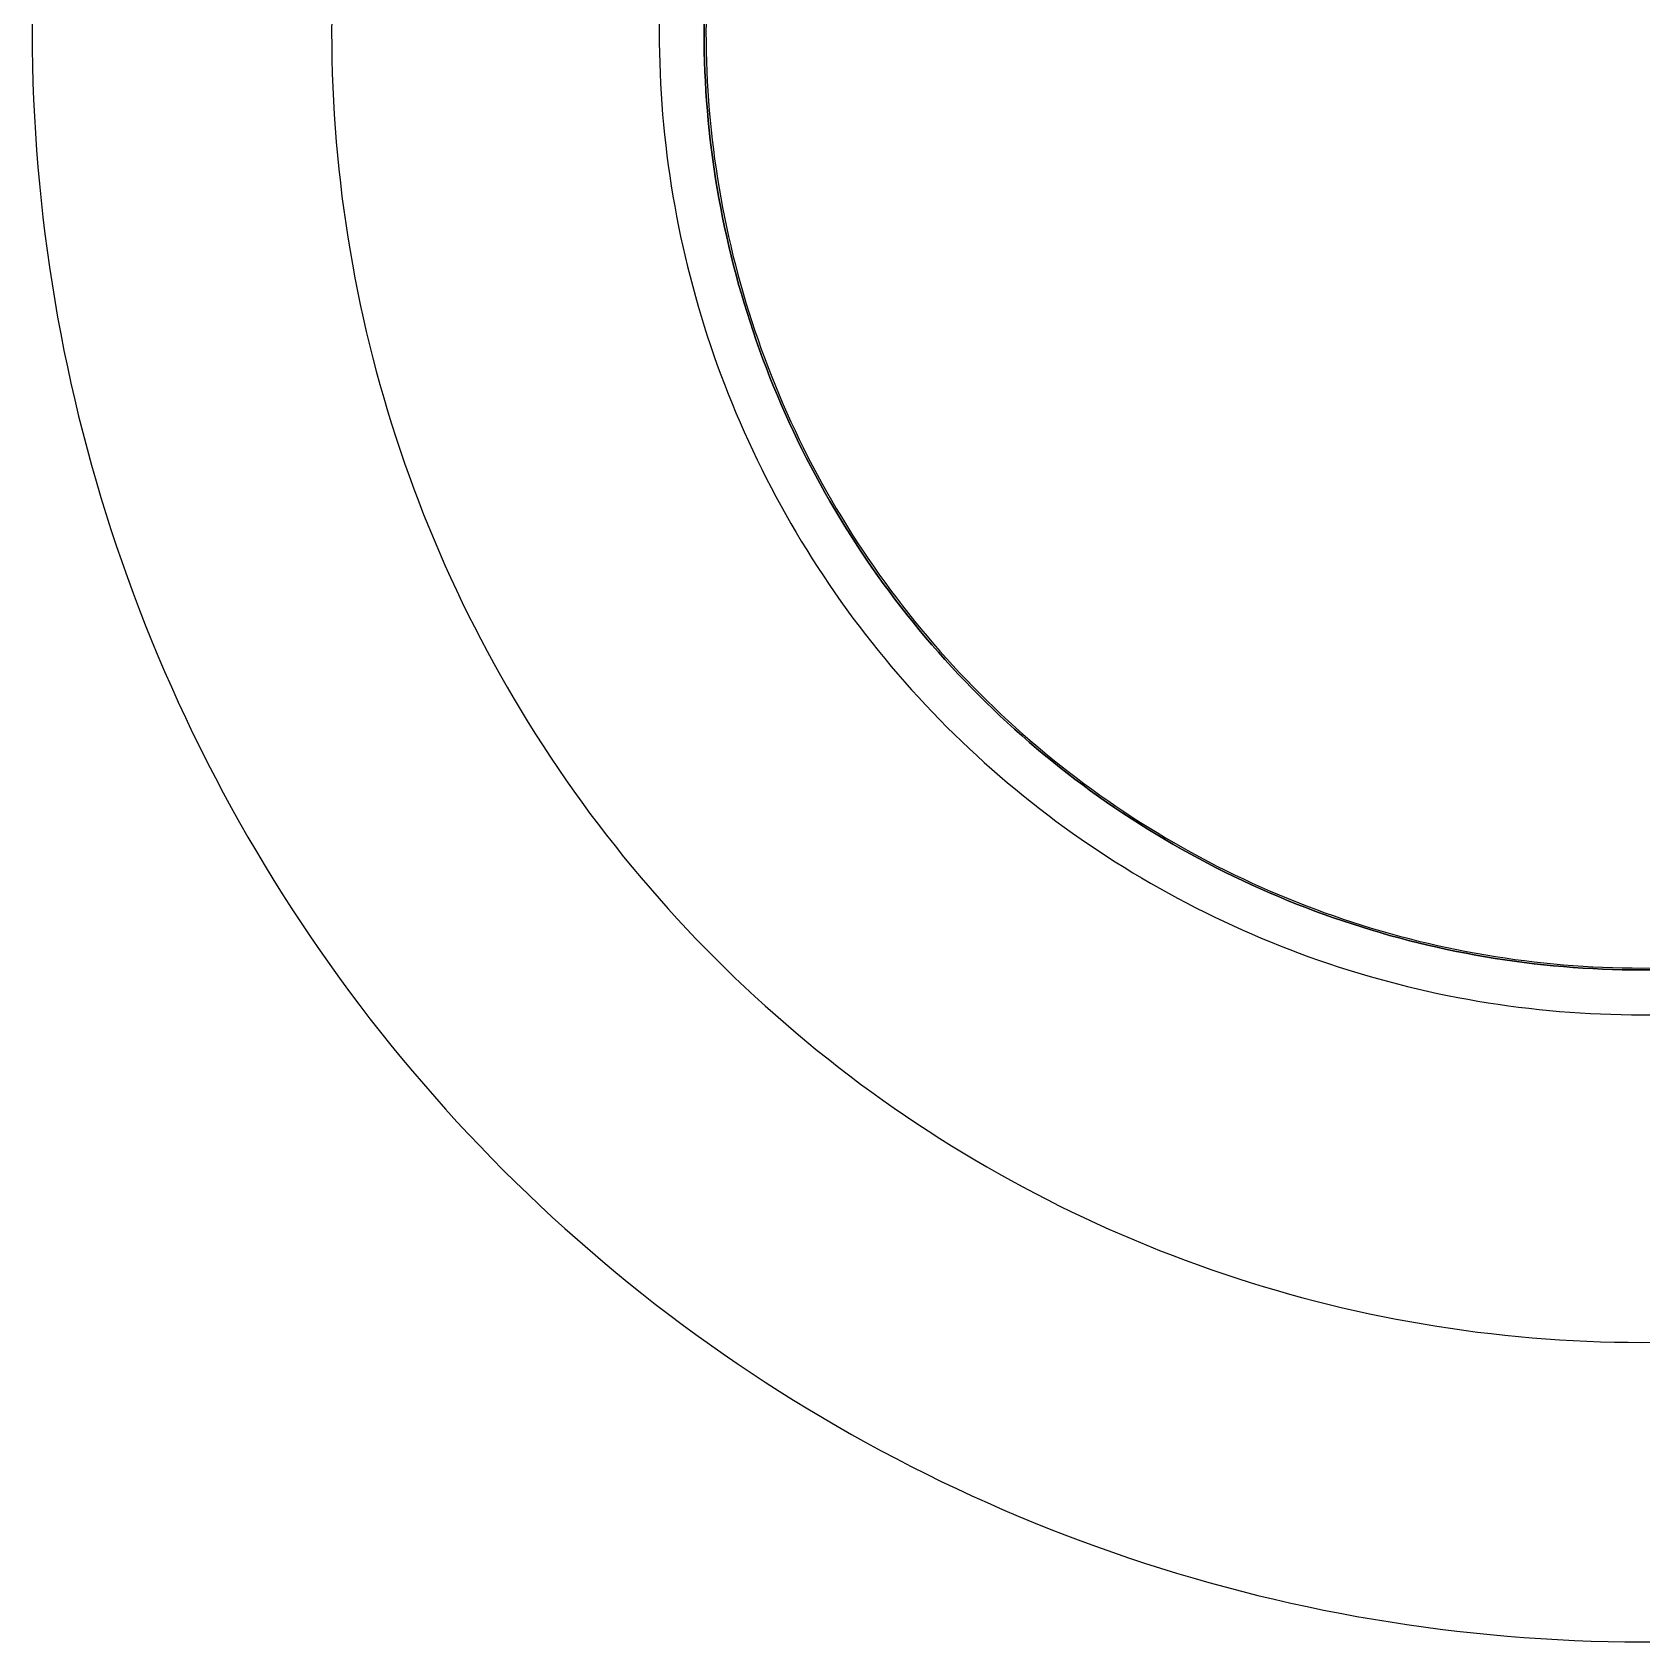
# Model space of a CAD drawing. Header units: millimetres. Extents: x -39 to 393, y -116 to 43.
# Drawn here: x 307 to 350, y -43 to 0 of the extents above; entities that cross this region are included whole.
import ezdxf

# ---------------------------------------------------------------- set-up
doc = ezdxf.new("R2010")
doc.units = ezdxf.units.MM
doc.layers.add('HIDDEN', color=8, linetype='Continuous')
doc.layers.add('VISIBLE', color=7, linetype='Continuous')

msp = doc.modelspace()

# ---------------------------------------------------------------- linework, layer by layer
at = {"layer": 'HIDDEN'}
for points in [[(307.002358, 0.450287), (307, 0), (307.002358, -0.450287), (307.009431, -0.900524), (307.021218, -1.350663), (307.037718, -1.800653), (307.05893, -2.250446), (307.084851, -2.699992), (307.115477, -3.149242), (307.150807, -3.598147), (307.190836, -4.046657), (307.235558, -4.494724), (307.284971, -4.942297), (307.339068, -5.389329), (307.397843, -5.83577), (307.46129, -6.28157), (307.529401, -6.726682), (307.60217, -7.171056), (307.679589, -7.614644), (307.761648, -8.057397), (307.848339, -8.499266), (307.939653, -8.940203), (308.035579, -9.380159), (308.136107, -9.819087), (308.241226, -10.256939), (308.350924, -10.693665), (308.465189, -11.129219), (308.58401, -11.563552), (308.707372, -11.996618), (308.835262, -12.428367), (308.967666, -12.858754), (309.10457, -13.287731), (309.245958, -13.71525), (309.391816, -14.141266), (309.542127, -14.565731), (309.696874, -14.988598), (309.856042, -15.409822), (310.019611, -15.829356), (310.187565, -16.247154), (310.359884, -16.66317), (310.536551, -17.077359), (310.717545, -17.489676), (310.902847, -17.900074), (311.092437, -18.30851), (311.286293, -18.714937), (311.484394, -19.119313), (311.686719, -19.521591), (311.893246, -19.92173), (312.103952, -20.319683), (312.318813, -20.715408), (312.537806, -21.108861), (312.760908, -21.5), (312.988093, -21.888781), (313.219337, -22.275161), (313.454614, -22.659099), (313.693899, -23.040552), (313.937166, -23.419479), (314.184387, -23.795837), (314.435535, -24.169585), (314.690584, -24.540683), (314.949505, -24.90909), (315.212269, -25.274766), (315.478849, -25.63767), (315.749214, -25.997762), (316.023334, -26.355003), (316.301181, -26.709355), (316.582724, -27.060777), (316.867931, -27.409232), (317.156771, -27.754681), (317.449213, -28.097086), (317.745224, -28.43641), (318.044773, -28.772616), (318.347825, -29.105667), (318.654349, -29.435526), (318.96431, -29.762156), (319.277675, -30.085524), (319.594408, -30.405592), (319.914476, -30.722325), (320.237844, -31.03569), (320.564474, -31.345651), (320.894333, -31.652175), (321.227384, -31.955227), (321.56359, -32.254776), (321.902914, -32.550787), (322.245319, -32.843229), (322.590768, -33.132069), (322.939223, -33.417276), (323.290645, -33.698819), (323.644997, -33.976666), (324.002238, -34.250786), (324.36233, -34.521151), (324.725234, -34.787731), (325.09091, -35.050495), (325.459317, -35.309416), (325.830415, -35.564465), (326.204163, -35.815613), (326.580521, -36.062834), (326.959448, -36.306101), (327.340901, -36.545386), (327.724839, -36.780663), (328.111219, -37.011907), (328.5, -37.239092), (328.891139, -37.462194), (329.284592, -37.681187), (329.680317, -37.896048), (330.07827, -38.106754), (330.478409, -38.313281), (330.880687, -38.515606), (331.285063, -38.713707), (331.69149, -38.907563), (332.099926, -39.097153), (332.510324, -39.282455), (332.922641, -39.463449), (333.33683, -39.640116), (333.752846, -39.812435), (334.170644, -39.980389), (334.590178, -40.143958), (335.011402, -40.303126), (335.434269, -40.457873), (335.858734, -40.608184), (336.28475, -40.754042), (336.712269, -40.89543), (337.141246, -41.032334), (337.571633, -41.164738), (338.003382, -41.292628), (338.436448, -41.41599), (338.870781, -41.534811), (339.306335, -41.649076), (339.743061, -41.758774), (340.180913, -41.863893), (340.619841, -41.964421), (341.059797, -42.060347), (341.500734, -42.151661), (341.942603, -42.238352), (342.385356, -42.320411), (342.828944, -42.39783), (343.273318, -42.470599), (343.71843, -42.53871), (344.16423, -42.602157), (344.610671, -42.660932), (345.057703, -42.715029), (345.505276, -42.764442), (345.953343, -42.809164), (346.401853, -42.849193), (346.850758, -42.884523), (347.300008, -42.915149), (347.749554, -42.94107), (348.199347, -42.962282), (348.649337, -42.978782), (349.099476, -42.990569), (349.549713, -42.997642), (350, -43), (350.450287, -42.997642)], [(315.001919, 0.366512), (315, 0), (315.001919, -0.366512), (315.007676, -0.732985), (315.01727, -1.099377), (315.030701, -1.465648), (315.047966, -1.831758), (315.069065, -2.197668), (315.093993, -2.563337), (315.12275, -2.928725), (315.155331, -3.293791), (315.191734, -3.658496), (315.231953, -4.0228), (315.275985, -4.386663), (315.323826, -4.750045), (315.375468, -5.112906), (315.430908, -5.475206), (315.490139, -5.836906), (315.553154, -6.197966), (315.619946, -6.558346), (315.690509, -6.918007), (315.764834, -7.276909), (315.842913, -7.635013), (315.924738, -7.99228), (316.0103, -8.348671), (316.099589, -8.704146), (316.192596, -9.058667), (316.28931, -9.412194), (316.389721, -9.764689), (316.493818, -10.116113), (316.601589, -10.466428), (316.713022, -10.815595), (316.828106, -11.163576), (316.946827, -11.510333), (317.069173, -11.855827), (317.19513, -12.200022), (317.324685, -12.542878), (317.457823, -12.884359), (317.59453, -13.224428), (317.73479, -13.563046), (317.878588, -13.900176), (318.025909, -14.235783), (318.176736, -14.569828), (318.331053, -14.902275), (318.488843, -15.233088), (318.650088, -15.562231), (318.814772, -15.889667), (318.982875, -16.215361), (319.154379, -16.539277), (319.329266, -16.861379), (319.507517, -17.181631), (319.689111, -17.5), (319.874029, -17.81645), (320.062251, -18.130945), (320.253756, -18.443453), (320.448523, -18.753938), (320.64653, -19.062366), (320.847757, -19.368704), (321.05218, -19.672918), (321.259778, -19.974975), (321.470527, -20.274841), (321.684405, -20.572484), (321.901388, -20.867871), (322.121453, -21.160969), (322.344575, -21.451747), (322.570729, -21.740172), (322.799891, -22.026214), (323.032037, -22.30984), (323.267139, -22.591019), (323.505173, -22.869721), (323.746113, -23.145915), (323.989931, -23.419571), (324.236602, -23.690659), (324.486098, -23.959149), (324.738392, -24.225011), (324.993456, -24.488217), (325.251263, -24.748737), (325.511783, -25.006544), (325.774989, -25.261608), (326.040851, -25.513902), (326.309341, -25.763398), (326.580429, -26.010069), (326.854085, -26.253887), (327.130279, -26.494827), (327.408981, -26.732861), (327.69016, -26.967963), (327.973786, -27.200109), (328.259828, -27.429271), (328.548253, -27.655425), (328.839031, -27.878547), (329.132129, -28.098612), (329.427516, -28.315595), (329.725159, -28.529473), (330.025025, -28.740222), (330.327082, -28.94782), (330.631296, -29.152243), (330.937634, -29.35347), (331.246062, -29.551477), (331.556547, -29.746244), (331.869055, -29.937749), (332.18355, -30.125971), (332.5, -30.310889), (332.818369, -30.492483), (333.138621, -30.670734), (333.460723, -30.845621), (333.784639, -31.017125), (334.110333, -31.185228), (334.437769, -31.349912), (334.766912, -31.511157), (335.097725, -31.668947), (335.430172, -31.823264), (335.764217, -31.974091), (336.099824, -32.121412), (336.436954, -32.26521), (336.775572, -32.40547), (337.115641, -32.542177), (337.457122, -32.675315), (337.799978, -32.80487), (338.144173, -32.930827), (338.489667, -33.053173), (338.836424, -33.171894), (339.184405, -33.286978), (339.533572, -33.398411), (339.883887, -33.506182), (340.235311, -33.610279), (340.587806, -33.71069), (340.941333, -33.807404), (341.295854, -33.900411), (341.651329, -33.9897), (342.00772, -34.075262), (342.364987, -34.157087), (342.723091, -34.235166), (343.081993, -34.309491), (343.441654, -34.380054), (343.802034, -34.446846), (344.163094, -34.509861), (344.524794, -34.569092), (344.887094, -34.624532), (345.249955, -34.676174), (345.613337, -34.724015), (345.9772, -34.768047), (346.341504, -34.808266), (346.706209, -34.844669), (347.071275, -34.87725), (347.436663, -34.906007), (347.802332, -34.930935), (348.168242, -34.952034), (348.534352, -34.969299), (348.900623, -34.98273), (349.267015, -34.992324), (349.633488, -34.998081), (350, -35), (350.366512, -34.998081)], [(315.001919, 0.366512), (315, 0), (315.001919, -0.366512), (315.007676, -0.732985), (315.01727, -1.099377), (315.030701, -1.465648), (315.047966, -1.831758), (315.069065, -2.197668), (315.093993, -2.563337), (315.12275, -2.928725), (315.155331, -3.293791), (315.191734, -3.658496), (315.231953, -4.0228), (315.275985, -4.386663), (315.323826, -4.750045), (315.375468, -5.112906), (315.430908, -5.475206), (315.490139, -5.836906), (315.553154, -6.197966), (315.619946, -6.558346), (315.690509, -6.918007), (315.764834, -7.276909), (315.842913, -7.635013), (315.924738, -7.99228), (316.0103, -8.348671), (316.099589, -8.704146), (316.192596, -9.058667), (316.28931, -9.412194), (316.389721, -9.764689), (316.493818, -10.116113), (316.601589, -10.466428), (316.713022, -10.815595), (316.828106, -11.163576), (316.946827, -11.510333), (317.069173, -11.855827), (317.19513, -12.200022), (317.324685, -12.542878), (317.457823, -12.884359), (317.59453, -13.224428), (317.73479, -13.563046), (317.878588, -13.900176), (318.025909, -14.235783), (318.176736, -14.569828), (318.331053, -14.902275), (318.488843, -15.233088), (318.650088, -15.562231), (318.814772, -15.889667), (318.982875, -16.215361), (319.154379, -16.539277), (319.329266, -16.861379), (319.507517, -17.181631), (319.689111, -17.5), (319.874029, -17.81645), (320.062251, -18.130945), (320.253756, -18.443453), (320.448523, -18.753938), (320.64653, -19.062366), (320.847757, -19.368704), (321.05218, -19.672918), (321.259778, -19.974975), (321.470527, -20.274841), (321.684405, -20.572484), (321.901388, -20.867871), (322.121453, -21.160969), (322.344575, -21.451747), (322.570729, -21.740172), (322.799891, -22.026214), (323.032037, -22.30984), (323.267139, -22.591019), (323.505173, -22.869721), (323.746113, -23.145915), (323.989931, -23.419571), (324.236602, -23.690659), (324.486098, -23.959149), (324.738392, -24.225011), (324.993456, -24.488217), (325.251263, -24.748737), (325.511783, -25.006544), (325.774989, -25.261608), (326.040851, -25.513902), (326.309341, -25.763398), (326.580429, -26.010069), (326.854085, -26.253887), (327.130279, -26.494827), (327.408981, -26.732861), (327.69016, -26.967963), (327.973786, -27.200109), (328.259828, -27.429271), (328.548253, -27.655425), (328.839031, -27.878547), (329.132129, -28.098612), (329.427516, -28.315595), (329.725159, -28.529473), (330.025025, -28.740222), (330.327082, -28.94782), (330.631296, -29.152243), (330.937634, -29.35347), (331.246062, -29.551477), (331.556547, -29.746244), (331.869055, -29.937749), (332.18355, -30.125971), (332.5, -30.310889), (332.818369, -30.492483), (333.138621, -30.670734), (333.460723, -30.845621), (333.784639, -31.017125), (334.110333, -31.185228), (334.437769, -31.349912), (334.766912, -31.511157), (335.097725, -31.668947), (335.430172, -31.823264), (335.764217, -31.974091), (336.099824, -32.121412), (336.436954, -32.26521), (336.775572, -32.40547), (337.115641, -32.542177), (337.457122, -32.675315), (337.799978, -32.80487), (338.144173, -32.930827), (338.489667, -33.053173), (338.836424, -33.171894), (339.184405, -33.286978), (339.533572, -33.398411), (339.883887, -33.506182), (340.235311, -33.610279), (340.587806, -33.71069), (340.941333, -33.807404), (341.295854, -33.900411), (341.651329, -33.9897), (342.00772, -34.075262), (342.364987, -34.157087), (342.723091, -34.235166), (343.081993, -34.309491), (343.441654, -34.380054), (343.802034, -34.446846), (344.163094, -34.509861), (344.524794, -34.569092), (344.887094, -34.624532), (345.249955, -34.676174), (345.613337, -34.724015), (345.9772, -34.768047), (346.341504, -34.808266), (346.706209, -34.844669), (347.071275, -34.87725), (347.436663, -34.906007), (347.802332, -34.930935), (348.168242, -34.952034), (348.534352, -34.969299), (348.900623, -34.98273), (349.267015, -34.992324), (349.633488, -34.998081), (350, -35), (350.366512, -34.998081)], [(315.001919, 0.366512), (315, 0), (315.001919, -0.366512), (315.007676, -0.732985), (315.01727, -1.099377), (315.030701, -1.465648), (315.047966, -1.831758), (315.069065, -2.197668), (315.093993, -2.563337), (315.12275, -2.928725), (315.155331, -3.293791), (315.191734, -3.658496), (315.231953, -4.0228), (315.275985, -4.386663), (315.323826, -4.750045), (315.375468, -5.112906), (315.430908, -5.475206), (315.490139, -5.836906), (315.553154, -6.197966), (315.619946, -6.558346), (315.690509, -6.918007), (315.764834, -7.276909), (315.842913, -7.635013), (315.924738, -7.99228), (316.0103, -8.348671), (316.099589, -8.704146), (316.192596, -9.058667), (316.28931, -9.412194), (316.389721, -9.764689), (316.493818, -10.116113), (316.601589, -10.466428), (316.713022, -10.815595), (316.828106, -11.163576), (316.946827, -11.510333), (317.069173, -11.855827), (317.19513, -12.200022), (317.324685, -12.542878), (317.457823, -12.884359), (317.59453, -13.224428), (317.73479, -13.563046), (317.878588, -13.900176), (318.025909, -14.235783), (318.176736, -14.569828), (318.331053, -14.902275), (318.488843, -15.233088), (318.650088, -15.562231), (318.814772, -15.889667), (318.982875, -16.215361), (319.154379, -16.539277), (319.329266, -16.861379), (319.507517, -17.181631), (319.689111, -17.5), (319.874029, -17.81645), (320.062251, -18.130945), (320.253756, -18.443453), (320.448523, -18.753938), (320.64653, -19.062366), (320.847757, -19.368704), (321.05218, -19.672918), (321.259778, -19.974975), (321.470527, -20.274841), (321.684405, -20.572484), (321.901388, -20.867871), (322.121453, -21.160969), (322.344575, -21.451747), (322.570729, -21.740172), (322.799891, -22.026214), (323.032037, -22.30984), (323.267139, -22.591019), (323.505173, -22.869721), (323.746113, -23.145915), (323.989931, -23.419571), (324.236602, -23.690659), (324.486098, -23.959149), (324.738392, -24.225011), (324.993456, -24.488217), (325.251263, -24.748737), (325.511783, -25.006544), (325.774989, -25.261608), (326.040851, -25.513902), (326.309341, -25.763398), (326.580429, -26.010069), (326.854085, -26.253887), (327.130279, -26.494827), (327.408981, -26.732861), (327.69016, -26.967963), (327.973786, -27.200109), (328.259828, -27.429271), (328.548253, -27.655425), (328.839031, -27.878547), (329.132129, -28.098612), (329.427516, -28.315595), (329.725159, -28.529473), (330.025025, -28.740222), (330.327082, -28.94782), (330.631296, -29.152243), (330.937634, -29.35347), (331.246062, -29.551477), (331.556547, -29.746244), (331.869055, -29.937749), (332.18355, -30.125971), (332.5, -30.310889), (332.818369, -30.492483), (333.138621, -30.670734), (333.460723, -30.845621), (333.784639, -31.017125), (334.110333, -31.185228), (334.437769, -31.349912), (334.766912, -31.511157), (335.097725, -31.668947), (335.430172, -31.823264), (335.764217, -31.974091), (336.099824, -32.121412), (336.436954, -32.26521), (336.775572, -32.40547), (337.115641, -32.542177), (337.457122, -32.675315), (337.799978, -32.80487), (338.144173, -32.930827), (338.489667, -33.053173), (338.836424, -33.171894), (339.184405, -33.286978), (339.533572, -33.398411), (339.883887, -33.506182), (340.235311, -33.610279), (340.587806, -33.71069), (340.941333, -33.807404), (341.295854, -33.900411), (341.651329, -33.9897), (342.00772, -34.075262), (342.364987, -34.157087), (342.723091, -34.235166), (343.081993, -34.309491), (343.441654, -34.380054), (343.802034, -34.446846), (344.163094, -34.509861), (344.524794, -34.569092), (344.887094, -34.624532), (345.249955, -34.676174), (345.613337, -34.724015), (345.9772, -34.768047), (346.341504, -34.808266), (346.706209, -34.844669), (347.071275, -34.87725), (347.436663, -34.906007), (347.802332, -34.930935), (348.168242, -34.952034), (348.534352, -34.969299), (348.900623, -34.98273), (349.267015, -34.992324), (349.633488, -34.998081), (350, -35), (350.366512, -34.998081)], [(323.751439, 0.274884), (323.75, 0), (323.751439, -0.274884), (323.755757, -0.549739), (323.762953, -0.824532), (323.773026, -1.099236), (323.785975, -1.373819), (323.801798, -1.648251), (323.820495, -1.922503), (323.842062, -2.196543), (323.866498, -2.470343), (323.8938, -2.743872), (323.923965, -3.0171), (323.956989, -3.289997), (323.992869, -3.562534), (324.031601, -3.834679), (324.073181, -4.106405), (324.117604, -4.37768), (324.164865, -4.648474), (324.21496, -4.91876), (324.267882, -5.188505), (324.323625, -5.457682), (324.382185, -5.72626), (324.443554, -5.99421), (324.507725, -6.261503), (324.574692, -6.52811), (324.644447, -6.794), (324.716983, -7.059145), (324.792291, -7.323517), (324.870363, -7.587085), (324.951191, -7.849821), (325.034766, -8.111696), (325.121079, -8.372682), (325.21012, -8.632749), (325.30188, -8.89187), (325.396348, -9.150016), (325.493514, -9.407159), (325.593367, -9.66327), (325.695897, -9.918321), (325.801092, -10.172284), (325.908941, -10.425132), (326.019432, -10.676837), (326.132552, -10.927371), (326.24829, -11.176706), (326.366632, -11.424816), (326.487566, -11.671673), (326.611079, -11.917251), (326.737156, -12.161521), (326.865784, -12.404458), (326.99695, -12.646034), (327.130637, -12.886224), (327.266833, -13.125), (327.405522, -13.362337), (327.546688, -13.598209), (327.690317, -13.83259), (327.836392, -14.065453), (327.984898, -14.296775), (328.135817, -14.526528), (328.289135, -14.754689), (328.444833, -14.981231), (328.602895, -15.206131), (328.763304, -15.429363), (328.926041, -15.650903), (329.09109, -15.870727), (329.258431, -16.08881), (329.428047, -16.305129), (329.599919, -16.51966), (329.774027, -16.73238), (329.950354, -16.943264), (330.12888, -17.152291), (330.309584, -17.359436), (330.492448, -17.564678), (330.677451, -17.767994), (330.864574, -17.969362), (331.053794, -18.168758), (331.245092, -18.366163), (331.438447, -18.561553), (331.633837, -18.754908), (331.831242, -18.946206), (332.030638, -19.135426), (332.232006, -19.322549), (332.435322, -19.507552), (332.640564, -19.690416), (332.847709, -19.87112), (333.056736, -20.049646), (333.26762, -20.225973), (333.48034, -20.400081), (333.694871, -20.571953), (333.91119, -20.741569), (334.129273, -20.90891), (334.349097, -21.073959), (334.570637, -21.236696), (334.793869, -21.397105), (335.018769, -21.555167), (335.245311, -21.710865), (335.473472, -21.864183), (335.703225, -22.015102), (335.934547, -22.163608), (336.16741, -22.309683), (336.401791, -22.453312), (336.637663, -22.594478), (336.875, -22.733167), (337.113776, -22.869363), (337.353966, -23.00305), (337.595542, -23.134216), (337.838479, -23.262844), (338.082749, -23.388921), (338.328327, -23.512434), (338.575184, -23.633368), (338.823294, -23.75171), (339.072629, -23.867448), (339.323163, -23.980568), (339.574868, -24.091059), (339.827716, -24.198908), (340.081679, -24.304103), (340.33673, -24.406633), (340.592841, -24.506486), (340.849984, -24.603652), (341.10813, -24.69812), (341.367251, -24.78988), (341.627318, -24.878921), (341.888304, -24.965234), (342.150179, -25.048809), (342.412915, -25.129637), (342.676483, -25.207709), (342.940855, -25.283017), (343.206, -25.355553), (343.47189, -25.425308), (343.738497, -25.492275), (344.00579, -25.556446), (344.27374, -25.617815), (344.542318, -25.676375), (344.811495, -25.732118), (345.08124, -25.78504), (345.351526, -25.835135), (345.62232, -25.882396), (345.893595, -25.926819), (346.165321, -25.968399), (346.437466, -26.007131), (346.710003, -26.043011), (346.9829, -26.076035), (347.256128, -26.1062), (347.529657, -26.133502), (347.803457, -26.157938), (348.077497, -26.179505), (348.351749, -26.198202), (348.626181, -26.214025), (348.900764, -26.226974), (349.175468, -26.237047), (349.450261, -26.244243), (349.725116, -26.248561), (350, -26.25), (350.274884, -26.248561)], [(323.751439, 0.274884), (323.75, 0), (323.751439, -0.274884), (323.755757, -0.549739), (323.762953, -0.824532), (323.773026, -1.099236), (323.785975, -1.373819), (323.801798, -1.648251), (323.820495, -1.922503), (323.842062, -2.196543), (323.866498, -2.470343), (323.8938, -2.743872), (323.923965, -3.0171), (323.956989, -3.289997), (323.992869, -3.562534), (324.031601, -3.834679), (324.073181, -4.106405), (324.117604, -4.37768), (324.164865, -4.648474), (324.21496, -4.91876), (324.267882, -5.188505), (324.323625, -5.457682), (324.382185, -5.72626), (324.443554, -5.99421), (324.507725, -6.261503), (324.574692, -6.52811), (324.644447, -6.794), (324.716983, -7.059145), (324.792291, -7.323517), (324.870363, -7.587085), (324.951191, -7.849821), (325.034766, -8.111696), (325.121079, -8.372682), (325.21012, -8.632749), (325.30188, -8.89187), (325.396348, -9.150016), (325.493514, -9.407159), (325.593367, -9.66327), (325.695897, -9.918321), (325.801092, -10.172284), (325.908941, -10.425132), (326.019432, -10.676837), (326.132552, -10.927371), (326.24829, -11.176706), (326.366632, -11.424816), (326.487566, -11.671673), (326.611079, -11.917251), (326.737156, -12.161521), (326.865784, -12.404458), (326.99695, -12.646034), (327.130637, -12.886224), (327.266833, -13.125), (327.405522, -13.362337), (327.546688, -13.598209), (327.690317, -13.83259), (327.836392, -14.065453), (327.984898, -14.296775), (328.135817, -14.526528), (328.289135, -14.754689), (328.444833, -14.981231), (328.602895, -15.206131), (328.763304, -15.429363), (328.926041, -15.650903), (329.09109, -15.870727), (329.258431, -16.08881), (329.428047, -16.305129), (329.599919, -16.51966), (329.774027, -16.73238), (329.950354, -16.943264), (330.12888, -17.152291), (330.309584, -17.359436), (330.492448, -17.564678), (330.677451, -17.767994), (330.864574, -17.969362), (331.053794, -18.168758), (331.245092, -18.366163), (331.438447, -18.561553), (331.633837, -18.754908), (331.831242, -18.946206), (332.030638, -19.135426), (332.232006, -19.322549), (332.435322, -19.507552), (332.640564, -19.690416), (332.847709, -19.87112), (333.056736, -20.049646), (333.26762, -20.225973), (333.48034, -20.400081), (333.694871, -20.571953), (333.91119, -20.741569), (334.129273, -20.90891), (334.349097, -21.073959), (334.570637, -21.236696), (334.793869, -21.397105), (335.018769, -21.555167), (335.245311, -21.710865), (335.473472, -21.864183), (335.703225, -22.015102), (335.934547, -22.163608), (336.16741, -22.309683), (336.401791, -22.453312), (336.637663, -22.594478), (336.875, -22.733167), (337.113776, -22.869363), (337.353966, -23.00305), (337.595542, -23.134216), (337.838479, -23.262844), (338.082749, -23.388921), (338.328327, -23.512434), (338.575184, -23.633368), (338.823294, -23.75171), (339.072629, -23.867448), (339.323163, -23.980568), (339.574868, -24.091059), (339.827716, -24.198908), (340.081679, -24.304103), (340.33673, -24.406633), (340.592841, -24.506486), (340.849984, -24.603652), (341.10813, -24.69812), (341.367251, -24.78988), (341.627318, -24.878921), (341.888304, -24.965234), (342.150179, -25.048809), (342.412915, -25.129637), (342.676483, -25.207709), (342.940855, -25.283017), (343.206, -25.355553), (343.47189, -25.425308), (343.738497, -25.492275), (344.00579, -25.556446), (344.27374, -25.617815), (344.542318, -25.676375), (344.811495, -25.732118), (345.08124, -25.78504), (345.351526, -25.835135), (345.62232, -25.882396), (345.893595, -25.926819), (346.165321, -25.968399), (346.437466, -26.007131), (346.710003, -26.043011), (346.9829, -26.076035), (347.256128, -26.1062), (347.529657, -26.133502), (347.803457, -26.157938), (348.077497, -26.179505), (348.351749, -26.198202), (348.626181, -26.214025), (348.900764, -26.226974), (349.175468, -26.237047), (349.450261, -26.244243), (349.725116, -26.248561), (350, -26.25), (350.274884, -26.248561)], [(324.951374, 0.262318), (324.95, 0), (324.951374, -0.262318), (324.955494, -0.524608), (324.962361, -0.78684), (324.971973, -1.048985), (324.98433, -1.311016), (324.99943, -1.572903), (325.017272, -1.834617), (325.037854, -2.09613), (325.061173, -2.357413), (325.087227, -2.618438), (325.116012, -2.879176), (325.147527, -3.139598), (325.181767, -3.399675), (325.218728, -3.65938), (325.258407, -3.918683), (325.300799, -4.177557), (325.3459, -4.435973), (325.393704, -4.693902), (325.444207, -4.951316), (325.497403, -5.208188), (325.553285, -5.464488), (325.611848, -5.720189), (325.673086, -5.975263), (325.736992, -6.229682), (325.803558, -6.483417), (325.872778, -6.736442), (325.944643, -6.988727), (326.019147, -7.240247), (326.09628, -7.490972), (326.176034, -7.740876), (326.258401, -7.989931), (326.343372, -8.23811), (326.430937, -8.485385), (326.521086, -8.73173), (326.61381, -8.977117), (326.709099, -9.22152), (326.806942, -9.464912), (326.907328, -9.707265), (327.010247, -9.948555), (327.115686, -10.188753), (327.223635, -10.427834), (327.334082, -10.665771), (327.447015, -10.902539), (327.56242, -11.138111), (327.680287, -11.372462), (327.8006, -11.605566), (327.923349, -11.837397), (328.048518, -12.06793), (328.176094, -12.297139), (328.306064, -12.525), (328.438412, -12.751487), (328.573125, -12.976577), (328.710188, -13.200243), (328.849585, -13.422461), (328.991302, -13.643208), (329.135323, -13.862458), (329.281632, -14.080189), (329.430212, -14.296375), (329.581049, -14.510993), (329.734124, -14.724021), (329.889422, -14.935433), (330.046926, -15.145208), (330.206617, -15.353322), (330.368479, -15.559752), (330.532494, -15.764476), (330.698643, -15.967471), (330.866909, -16.168715), (331.037274, -16.368186), (331.209718, -16.565862), (331.384222, -16.761722), (331.560768, -16.955743), (331.739336, -17.147905), (331.919906, -17.338187), (332.102459, -17.526567), (332.286975, -17.713025), (332.473433, -17.897541), (332.661813, -18.080094), (332.852095, -18.260664), (333.044257, -18.439232), (333.238278, -18.615778), (333.434138, -18.790282), (333.631814, -18.962726), (333.831285, -19.133091), (334.032529, -19.301357), (334.235524, -19.467506), (334.440248, -19.631521), (334.646678, -19.793383), (334.854792, -19.953074), (335.064567, -20.110578), (335.275979, -20.265876), (335.489007, -20.418951), (335.703625, -20.569788), (335.919811, -20.718368), (336.137542, -20.864677), (336.356792, -21.008698), (336.577539, -21.150415), (336.799757, -21.289812), (337.023423, -21.426875), (337.248513, -21.561588), (337.475, -21.693936), (337.702861, -21.823906), (337.93207, -21.951482), (338.162603, -22.076651), (338.394434, -22.1994), (338.627538, -22.319713), (338.861889, -22.43758), (339.097461, -22.552985), (339.334229, -22.665918), (339.572166, -22.776365), (339.811247, -22.884314), (340.051445, -22.989753), (340.292735, -23.092672), (340.535088, -23.193058), (340.77848, -23.290901), (341.022883, -23.38619), (341.26827, -23.478914), (341.514615, -23.569063), (341.76189, -23.656628), (342.010069, -23.741599), (342.259124, -23.823966), (342.509028, -23.90372), (342.759753, -23.980853), (343.011273, -24.055357), (343.263558, -24.127222), (343.516583, -24.196442), (343.770318, -24.263008), (344.024737, -24.326914), (344.279811, -24.388152), (344.535512, -24.446715), (344.791812, -24.502597), (345.048684, -24.555793), (345.306098, -24.606296), (345.564027, -24.6541), (345.822443, -24.699201), (346.081317, -24.741593), (346.34062, -24.781272), (346.600325, -24.818233), (346.860402, -24.852473), (347.120824, -24.883988), (347.381562, -24.912773), (347.642587, -24.938827), (347.90387, -24.962146), (348.165383, -24.982728), (348.427097, -25.00057), (348.688984, -25.01567), (348.951015, -25.028027), (349.21316, -25.037639), (349.475392, -25.044506), (349.737682, -25.048626), (350, -25.05), (350.262318, -25.048626)], [(350.262318, -25.048626), (350, -25.05), (349.737682, -25.048626), (349.475392, -25.044506), (349.21316, -25.037639), (348.951015, -25.028027), (348.688984, -25.01567), (348.427097, -25.00057), (348.165383, -24.982728), (347.90387, -24.962146), (347.642587, -24.938827), (347.381562, -24.912773), (347.120824, -24.883988), (346.860402, -24.852473), (346.600325, -24.818233), (346.34062, -24.781272), (346.081317, -24.741593), (345.822443, -24.699201), (345.564027, -24.6541), (345.306098, -24.606296), (345.048684, -24.555793), (344.791812, -24.502597), (344.535512, -24.446715), (344.279811, -24.388152), (344.024737, -24.326914), (343.770318, -24.263008), (343.516583, -24.196442), (343.263558, -24.127222), (343.011273, -24.055357), (342.759753, -23.980853), (342.509028, -23.90372), (342.259124, -23.823966), (342.010069, -23.741599), (341.76189, -23.656628), (341.514615, -23.569063), (341.26827, -23.478914), (341.022883, -23.38619), (340.77848, -23.290901), (340.535088, -23.193058), (340.292735, -23.092672), (340.051445, -22.989753), (339.811247, -22.884314), (339.572166, -22.776365), (339.334229, -22.665918), (339.097461, -22.552985), (338.861889, -22.43758), (338.627538, -22.319713), (338.394434, -22.1994), (338.162603, -22.076651), (337.93207, -21.951482), (337.702861, -21.823906), (337.475, -21.693936), (337.248513, -21.561588), (337.023423, -21.426875), (336.799757, -21.289812), (336.577539, -21.150415), (336.356792, -21.008698), (336.137542, -20.864677), (335.919811, -20.718368), (335.703625, -20.569788), (335.489007, -20.418951), (335.275979, -20.265876), (335.064567, -20.110578), (334.854792, -19.953074), (334.646678, -19.793383), (334.440248, -19.631521), (334.235524, -19.467506), (334.032529, -19.301357), (333.831285, -19.133091), (333.631814, -18.962726), (333.434138, -18.790282), (333.238278, -18.615778), (333.044257, -18.439232), (332.852095, -18.260664), (332.661813, -18.080094), (332.473433, -17.897541), (332.286975, -17.713025), (332.102459, -17.526567), (331.919906, -17.338187), (331.739336, -17.147905), (331.560768, -16.955743), (331.384222, -16.761722), (331.209718, -16.565862), (331.037274, -16.368186), (330.866909, -16.168715), (330.698643, -15.967471), (330.532494, -15.764476), (330.368479, -15.559752), (330.206617, -15.353322), (330.046926, -15.145208), (329.889422, -14.935433), (329.734124, -14.724021), (329.581049, -14.510993), (329.430212, -14.296375), (329.281632, -14.080189), (329.135323, -13.862458), (328.991302, -13.643208), (328.849585, -13.422461), (328.710188, -13.200243), (328.573125, -12.976577), (328.438412, -12.751487), (328.306064, -12.525), (328.176094, -12.297139), (328.048518, -12.06793), (327.923349, -11.837397), (327.8006, -11.605566), (327.680287, -11.372462), (327.56242, -11.138111), (327.447015, -10.902539), (327.334082, -10.665771), (327.223635, -10.427834), (327.115686, -10.188753), (327.010247, -9.948555), (326.907328, -9.707265), (326.806942, -9.464912), (326.709099, -9.22152), (326.61381, -8.977117), (326.521086, -8.73173), (326.430937, -8.485385), (326.343372, -8.23811), (326.258401, -7.989931), (326.176034, -7.740876), (326.09628, -7.490972), (326.019147, -7.240247), (325.944643, -6.988727), (325.872778, -6.736442), (325.803558, -6.483417), (325.736992, -6.229682), (325.673086, -5.975263), (325.611848, -5.720189), (325.553285, -5.464488), (325.497403, -5.208188), (325.444207, -4.951316), (325.393704, -4.693902), (325.3459, -4.435973), (325.300799, -4.177557), (325.258407, -3.918683), (325.218728, -3.65938), (325.181767, -3.399675), (325.147527, -3.139598), (325.116012, -2.879176), (325.087227, -2.618438), (325.061173, -2.357413), (325.037854, -2.09613), (325.017272, -1.834617), (324.99943, -1.572903), (324.98433, -1.311016), (324.971973, -1.048985), (324.962361, -0.78684), (324.955494, -0.524608), (324.951374, -0.262318), (324.95, 0), (324.951374, 0.262318)], [(350.262318, -25.048626), (350, -25.05), (349.737682, -25.048626), (349.475392, -25.044506), (349.21316, -25.037639), (348.951015, -25.028027), (348.688984, -25.01567), (348.427097, -25.00057), (348.165383, -24.982728), (347.90387, -24.962146), (347.642587, -24.938827), (347.381562, -24.912773), (347.120824, -24.883988), (346.860402, -24.852473), (346.600325, -24.818233), (346.34062, -24.781272), (346.081317, -24.741593), (345.822443, -24.699201), (345.564027, -24.6541), (345.306098, -24.606296), (345.048684, -24.555793), (344.791812, -24.502597), (344.535512, -24.446715), (344.279811, -24.388152), (344.024737, -24.326914), (343.770318, -24.263008), (343.516583, -24.196442), (343.263558, -24.127222), (343.011273, -24.055357), (342.759753, -23.980853), (342.509028, -23.90372), (342.259124, -23.823966), (342.010069, -23.741599), (341.76189, -23.656628), (341.514615, -23.569063), (341.26827, -23.478914), (341.022883, -23.38619), (340.77848, -23.290901), (340.535088, -23.193058), (340.292735, -23.092672), (340.051445, -22.989753), (339.811247, -22.884314), (339.572166, -22.776365), (339.334229, -22.665918), (339.097461, -22.552985), (338.861889, -22.43758), (338.627538, -22.319713), (338.394434, -22.1994), (338.162603, -22.076651), (337.93207, -21.951482), (337.702861, -21.823906), (337.475, -21.693936), (337.248513, -21.561588), (337.023423, -21.426875), (336.799757, -21.289812), (336.577539, -21.150415), (336.356792, -21.008698), (336.137542, -20.864677), (335.919811, -20.718368), (335.703625, -20.569788), (335.489007, -20.418951), (335.275979, -20.265876), (335.064567, -20.110578), (334.854792, -19.953074), (334.646678, -19.793383), (334.440248, -19.631521), (334.235524, -19.467506), (334.032529, -19.301357), (333.831285, -19.133091), (333.631814, -18.962726), (333.434138, -18.790282), (333.238278, -18.615778), (333.044257, -18.439232), (332.852095, -18.260664), (332.661813, -18.080094), (332.473433, -17.897541), (332.286975, -17.713025), (332.102459, -17.526567), (331.919906, -17.338187), (331.739336, -17.147905), (331.560768, -16.955743), (331.384222, -16.761722), (331.209718, -16.565862), (331.037274, -16.368186), (330.866909, -16.168715), (330.698643, -15.967471), (330.532494, -15.764476), (330.368479, -15.559752), (330.206617, -15.353322), (330.046926, -15.145208), (329.889422, -14.935433), (329.734124, -14.724021), (329.581049, -14.510993), (329.430212, -14.296375), (329.281632, -14.080189), (329.135323, -13.862458), (328.991302, -13.643208), (328.849585, -13.422461), (328.710188, -13.200243), (328.573125, -12.976577), (328.438412, -12.751487), (328.306064, -12.525), (328.176094, -12.297139), (328.048518, -12.06793), (327.923349, -11.837397), (327.8006, -11.605566), (327.680287, -11.372462), (327.56242, -11.138111), (327.447015, -10.902539), (327.334082, -10.665771), (327.223635, -10.427834), (327.115686, -10.188753), (327.010247, -9.948555), (326.907328, -9.707265), (326.806942, -9.464912), (326.709099, -9.22152), (326.61381, -8.977117), (326.521086, -8.73173), (326.430937, -8.485385), (326.343372, -8.23811), (326.258401, -7.989931), (326.176034, -7.740876), (326.09628, -7.490972), (326.019147, -7.240247), (325.944643, -6.988727), (325.872778, -6.736442), (325.803558, -6.483417), (325.736992, -6.229682), (325.673086, -5.975263), (325.611848, -5.720189), (325.553285, -5.464488), (325.497403, -5.208188), (325.444207, -4.951316), (325.393704, -4.693902), (325.3459, -4.435973), (325.300799, -4.177557), (325.258407, -3.918683), (325.218728, -3.65938), (325.181767, -3.399675), (325.147527, -3.139598), (325.116012, -2.879176), (325.087227, -2.618438), (325.061173, -2.357413), (325.037854, -2.09613), (325.017272, -1.834617), (324.99943, -1.572903), (324.98433, -1.311016), (324.971973, -1.048985), (324.962361, -0.78684), (324.955494, -0.524608), (324.951374, -0.262318), (324.95, 0), (324.951374, 0.262318)], [(325.001371, 0.261795), (325, 0), (325.001371, -0.261795), (325.005483, -0.52356), (325.012336, -0.785269), (325.021929, -1.046891), (325.034262, -1.308399), (325.049332, -1.569763), (325.067138, -1.830955), (325.087679, -2.091946), (325.110951, -2.352708), (325.136953, -2.613212), (325.165681, -2.873429), (325.197132, -3.133331), (325.231304, -3.392889), (325.268192, -3.652076), (325.307791, -3.910862), (325.350099, -4.169219), (325.39511, -4.427119), (325.442819, -4.684533), (325.493221, -4.941434), (325.54631, -5.197792), (325.602081, -5.453581), (325.660527, -5.708772), (325.721643, -5.963336), (325.785421, -6.217247), (325.851854, -6.470476), (325.920936, -6.722996), (325.992658, -6.974778), (326.067013, -7.225795), (326.143992, -7.47602), (326.223587, -7.725425), (326.30579, -7.973983), (326.390591, -8.221666), (326.477981, -8.468448), (326.56795, -8.714301), (326.660489, -8.959199), (326.755588, -9.203114), (326.853235, -9.44602), (326.953421, -9.68789), (327.056134, -9.928697), (327.161364, -10.168416), (327.269097, -10.40702), (327.379324, -10.644482), (327.492031, -10.880777), (327.607206, -11.115879), (327.724837, -11.349762), (327.844911, -11.582401), (327.967414, -11.813769), (328.092333, -12.043842), (328.219655, -12.272594), (328.349365, -12.5), (328.481449, -12.726035), (328.615893, -12.950675), (328.752683, -13.173895), (328.891802, -13.39567), (329.033236, -13.615976), (329.176969, -13.834789), (329.322986, -14.052084), (329.47127, -14.267839), (329.621805, -14.482029), (329.774575, -14.694631), (329.929563, -14.905622), (330.086752, -15.114978), (330.246125, -15.322676), (330.407664, -15.528695), (330.571351, -15.73301), (330.737169, -15.9356), (330.905099, -16.136442), (331.075124, -16.335515), (331.247223, -16.532797), (331.421379, -16.728265), (331.597573, -16.921899), (331.775784, -17.113678), (331.955994, -17.303579), (332.138183, -17.491584), (332.32233, -17.67767), (332.508416, -17.861817), (332.696421, -18.044006), (332.886322, -18.224216), (333.078101, -18.402427), (333.271735, -18.578621), (333.467203, -18.752777), (333.664485, -18.924876), (333.863558, -19.094901), (334.0644, -19.262831), (334.26699, -19.428649), (334.471305, -19.592336), (334.677324, -19.753875), (334.885022, -19.913248), (335.094378, -20.070437), (335.305369, -20.225425), (335.517971, -20.378195), (335.732161, -20.52873), (335.947916, -20.677014), (336.165211, -20.823031), (336.384024, -20.966764), (336.60433, -21.108198), (336.826105, -21.247317), (337.049325, -21.384107), (337.273965, -21.518551), (337.5, -21.650635), (337.727406, -21.780345), (337.956158, -21.907667), (338.186231, -22.032586), (338.417599, -22.155089), (338.650238, -22.275163), (338.884121, -22.392794), (339.119223, -22.507969), (339.355518, -22.620676), (339.59298, -22.730903), (339.831584, -22.838636), (340.071303, -22.943866), (340.31211, -23.046579), (340.55398, -23.146765), (340.796886, -23.244412), (341.040801, -23.339511), (341.285699, -23.43205), (341.531552, -23.522019), (341.778334, -23.609409), (342.026017, -23.69421), (342.274575, -23.776413), (342.52398, -23.856008), (342.774205, -23.932987), (343.025222, -24.007342), (343.277004, -24.079064), (343.529524, -24.148146), (343.782753, -24.214579), (344.036664, -24.278357), (344.291228, -24.339473), (344.546419, -24.397919), (344.802208, -24.45369), (345.058566, -24.506779), (345.315467, -24.557181), (345.572881, -24.60489), (345.830781, -24.649901), (346.089138, -24.692209), (346.347924, -24.731808), (346.607111, -24.768696), (346.866669, -24.802868), (347.126571, -24.834319), (347.386788, -24.863047), (347.647292, -24.889049), (347.908054, -24.912321), (348.169045, -24.932862), (348.430237, -24.950668), (348.691601, -24.965738), (348.953109, -24.978071), (349.214731, -24.987664), (349.47644, -24.994517), (349.738205, -24.998629), (350, -25), (350.261795, -24.998629)]]:
    msp.add_lwpolyline(points, dxfattribs=at)
at = {"layer": 'VISIBLE'}
for points in [[(307.002358, 0.450287), (307, 0), (307.002358, -0.450287), (307.009431, -0.900524), (307.021218, -1.350663), (307.037718, -1.800653), (307.05893, -2.250446), (307.084851, -2.699992), (307.115477, -3.149242), (307.150807, -3.598147), (307.190836, -4.046657), (307.235558, -4.494724), (307.284971, -4.942297), (307.339068, -5.389329), (307.397843, -5.83577), (307.46129, -6.28157), (307.529401, -6.726682), (307.60217, -7.171056), (307.679589, -7.614644), (307.761648, -8.057397), (307.848339, -8.499266), (307.939653, -8.940203), (308.035579, -9.380159), (308.136107, -9.819087), (308.241226, -10.256939), (308.350924, -10.693665), (308.465189, -11.129219), (308.58401, -11.563552), (308.707372, -11.996618), (308.835262, -12.428367), (308.967666, -12.858754), (309.10457, -13.287731), (309.245958, -13.71525), (309.391816, -14.141266), (309.542127, -14.565731), (309.696874, -14.988598), (309.856042, -15.409822), (310.019611, -15.829356), (310.187565, -16.247154), (310.359884, -16.66317), (310.536551, -17.077359), (310.717545, -17.489676), (310.902847, -17.900074), (311.092437, -18.30851), (311.286293, -18.714937), (311.484394, -19.119313), (311.686719, -19.521591), (311.893246, -19.92173), (312.103952, -20.319683), (312.318813, -20.715408), (312.537806, -21.108861), (312.760908, -21.5), (312.988093, -21.888781), (313.219337, -22.275161), (313.454614, -22.659099), (313.693899, -23.040552), (313.937166, -23.419479), (314.184387, -23.795837), (314.435535, -24.169585), (314.690584, -24.540683), (314.949505, -24.90909), (315.212269, -25.274766), (315.478849, -25.63767), (315.749214, -25.997762), (316.023334, -26.355003), (316.301181, -26.709355), (316.582724, -27.060777), (316.867931, -27.409232), (317.156771, -27.754681), (317.449213, -28.097086), (317.745224, -28.43641), (318.044773, -28.772616), (318.347825, -29.105667), (318.654349, -29.435526), (318.96431, -29.762156), (319.277675, -30.085524), (319.594408, -30.405592), (319.914476, -30.722325), (320.237844, -31.03569), (320.564474, -31.345651), (320.894333, -31.652175), (321.227384, -31.955227), (321.56359, -32.254776), (321.902914, -32.550787), (322.245319, -32.843229), (322.590768, -33.132069), (322.939223, -33.417276), (323.290645, -33.698819), (323.644997, -33.976666), (324.002238, -34.250786), (324.36233, -34.521151), (324.725234, -34.787731), (325.09091, -35.050495), (325.459317, -35.309416), (325.830415, -35.564465), (326.204163, -35.815613), (326.580521, -36.062834), (326.959448, -36.306101), (327.340901, -36.545386), (327.724839, -36.780663), (328.111219, -37.011907), (328.5, -37.239092), (328.891139, -37.462194), (329.284592, -37.681187), (329.680317, -37.896048), (330.07827, -38.106754), (330.478409, -38.313281), (330.880687, -38.515606), (331.285063, -38.713707), (331.69149, -38.907563), (332.099926, -39.097153), (332.510324, -39.282455), (332.922641, -39.463449), (333.33683, -39.640116), (333.752846, -39.812435), (334.170644, -39.980389), (334.590178, -40.143958), (335.011402, -40.303126), (335.434269, -40.457873), (335.858734, -40.608184), (336.28475, -40.754042), (336.712269, -40.89543), (337.141246, -41.032334), (337.571633, -41.164738), (338.003382, -41.292628), (338.436448, -41.41599), (338.870781, -41.534811), (339.306335, -41.649076), (339.743061, -41.758774), (340.180913, -41.863893), (340.619841, -41.964421), (341.059797, -42.060347), (341.500734, -42.151661), (341.942603, -42.238352), (342.385356, -42.320411), (342.828944, -42.39783), (343.273318, -42.470599), (343.71843, -42.53871), (344.16423, -42.602157), (344.610671, -42.660932), (345.057703, -42.715029), (345.505276, -42.764442), (345.953343, -42.809164), (346.401853, -42.849193), (346.850758, -42.884523), (347.300008, -42.915149), (347.749554, -42.94107), (348.199347, -42.962282), (348.649337, -42.978782), (349.099476, -42.990569), (349.549713, -42.997642), (350, -43), (350.450287, -42.997642)], [(315.001919, 0.366512), (315, 0), (315.001919, -0.366512), (315.007676, -0.732985), (315.01727, -1.099377), (315.030701, -1.465648), (315.047966, -1.831758), (315.069065, -2.197668), (315.093993, -2.563337), (315.12275, -2.928725), (315.155331, -3.293791), (315.191734, -3.658496), (315.231953, -4.0228), (315.275985, -4.386663), (315.323826, -4.750045), (315.375468, -5.112906), (315.430908, -5.475206), (315.490139, -5.836906), (315.553154, -6.197966), (315.619946, -6.558346), (315.690509, -6.918007), (315.764834, -7.276909), (315.842913, -7.635013), (315.924738, -7.99228), (316.0103, -8.348671), (316.099589, -8.704146), (316.192596, -9.058667), (316.28931, -9.412194), (316.389721, -9.764689), (316.493818, -10.116113), (316.601589, -10.466428), (316.713022, -10.815595), (316.828106, -11.163576), (316.946827, -11.510333), (317.069173, -11.855827), (317.19513, -12.200022), (317.324685, -12.542878), (317.457823, -12.884359), (317.59453, -13.224428), (317.73479, -13.563046), (317.878588, -13.900176), (318.025909, -14.235783), (318.176736, -14.569828), (318.331053, -14.902275), (318.488843, -15.233088), (318.650088, -15.562231), (318.814772, -15.889667), (318.982875, -16.215361), (319.154379, -16.539277), (319.329266, -16.861379), (319.507517, -17.181631), (319.689111, -17.5), (319.874029, -17.81645), (320.062251, -18.130945), (320.253756, -18.443453), (320.448523, -18.753938), (320.64653, -19.062366), (320.847757, -19.368704), (321.05218, -19.672918), (321.259778, -19.974975), (321.470527, -20.274841), (321.684405, -20.572484), (321.901388, -20.867871), (322.121453, -21.160969), (322.344575, -21.451747), (322.570729, -21.740172), (322.799891, -22.026214), (323.032037, -22.30984), (323.267139, -22.591019), (323.505173, -22.869721), (323.746113, -23.145915), (323.989931, -23.419571), (324.236602, -23.690659), (324.486098, -23.959149), (324.738392, -24.225011), (324.993456, -24.488217), (325.251263, -24.748737), (325.511783, -25.006544), (325.774989, -25.261608), (326.040851, -25.513902), (326.309341, -25.763398), (326.580429, -26.010069), (326.854085, -26.253887), (327.130279, -26.494827), (327.408981, -26.732861), (327.69016, -26.967963), (327.973786, -27.200109), (328.259828, -27.429271), (328.548253, -27.655425), (328.839031, -27.878547), (329.132129, -28.098612), (329.427516, -28.315595), (329.725159, -28.529473), (330.025025, -28.740222), (330.327082, -28.94782), (330.631296, -29.152243), (330.937634, -29.35347), (331.246062, -29.551477), (331.556547, -29.746244), (331.869055, -29.937749), (332.18355, -30.125971), (332.5, -30.310889), (332.818369, -30.492483), (333.138621, -30.670734), (333.460723, -30.845621), (333.784639, -31.017125), (334.110333, -31.185228), (334.437769, -31.349912), (334.766912, -31.511157), (335.097725, -31.668947), (335.430172, -31.823264), (335.764217, -31.974091), (336.099824, -32.121412), (336.436954, -32.26521), (336.775572, -32.40547), (337.115641, -32.542177), (337.457122, -32.675315), (337.799978, -32.80487), (338.144173, -32.930827), (338.489667, -33.053173), (338.836424, -33.171894), (339.184405, -33.286978), (339.533572, -33.398411), (339.883887, -33.506182), (340.235311, -33.610279), (340.587806, -33.71069), (340.941333, -33.807404), (341.295854, -33.900411), (341.651329, -33.9897), (342.00772, -34.075262), (342.364987, -34.157087), (342.723091, -34.235166), (343.081993, -34.309491), (343.441654, -34.380054), (343.802034, -34.446846), (344.163094, -34.509861), (344.524794, -34.569092), (344.887094, -34.624532), (345.249955, -34.676174), (345.613337, -34.724015), (345.9772, -34.768047), (346.341504, -34.808266), (346.706209, -34.844669), (347.071275, -34.87725), (347.436663, -34.906007), (347.802332, -34.930935), (348.168242, -34.952034), (348.534352, -34.969299), (348.900623, -34.98273), (349.267015, -34.992324), (349.633488, -34.998081), (350, -35), (350.366512, -34.998081)], [(324.951374, 0.262318), (324.95, 0), (324.951374, -0.262318), (324.955494, -0.524608), (324.962361, -0.78684), (324.971973, -1.048985), (324.98433, -1.311016), (324.99943, -1.572903), (325.017272, -1.834617), (325.037854, -2.09613), (325.061173, -2.357413), (325.087227, -2.618438), (325.116012, -2.879176), (325.147527, -3.139598), (325.181767, -3.399675), (325.218728, -3.65938), (325.258407, -3.918683), (325.300799, -4.177557), (325.3459, -4.435973), (325.393704, -4.693902), (325.444207, -4.951316), (325.497403, -5.208188), (325.553285, -5.464488), (325.611848, -5.720189), (325.673086, -5.975263), (325.736992, -6.229682), (325.803558, -6.483417), (325.872778, -6.736442), (325.944643, -6.988727), (326.019147, -7.240247), (326.09628, -7.490972), (326.176034, -7.740876), (326.258401, -7.989931), (326.343372, -8.23811), (326.430937, -8.485385), (326.521086, -8.73173), (326.61381, -8.977117), (326.709099, -9.22152), (326.806942, -9.464912), (326.907328, -9.707265), (327.010247, -9.948555), (327.115686, -10.188753), (327.223635, -10.427834), (327.334082, -10.665771), (327.447015, -10.902539), (327.56242, -11.138111), (327.680287, -11.372462), (327.8006, -11.605566), (327.923349, -11.837397), (328.048518, -12.06793), (328.176094, -12.297139), (328.306064, -12.525), (328.438412, -12.751487), (328.573125, -12.976577), (328.710188, -13.200243), (328.849585, -13.422461), (328.991302, -13.643208), (329.135323, -13.862458), (329.281632, -14.080189), (329.430212, -14.296375), (329.581049, -14.510993), (329.734124, -14.724021), (329.889422, -14.935433), (330.046926, -15.145208), (330.206617, -15.353322), (330.368479, -15.559752), (330.532494, -15.764476), (330.698643, -15.967471), (330.866909, -16.168715), (331.037274, -16.368186), (331.209718, -16.565862), (331.384222, -16.761722), (331.560768, -16.955743), (331.739336, -17.147905), (331.919906, -17.338187), (332.102459, -17.526567), (332.286975, -17.713025), (332.473433, -17.897541), (332.661813, -18.080094), (332.852095, -18.260664), (333.044257, -18.439232), (333.238278, -18.615778), (333.434138, -18.790282), (333.631814, -18.962726), (333.831285, -19.133091), (334.032529, -19.301357), (334.235524, -19.467506), (334.440248, -19.631521), (334.646678, -19.793383), (334.854792, -19.953074), (335.064567, -20.110578), (335.275979, -20.265876), (335.489007, -20.418951), (335.703625, -20.569788), (335.919811, -20.718368), (336.137542, -20.864677), (336.356792, -21.008698), (336.577539, -21.150415), (336.799757, -21.289812), (337.023423, -21.426875), (337.248513, -21.561588), (337.475, -21.693936), (337.702861, -21.823906), (337.93207, -21.951482), (338.162603, -22.076651), (338.394434, -22.1994), (338.627538, -22.319713), (338.861889, -22.43758), (339.097461, -22.552985), (339.334229, -22.665918), (339.572166, -22.776365), (339.811247, -22.884314), (340.051445, -22.989753), (340.292735, -23.092672), (340.535088, -23.193058), (340.77848, -23.290901), (341.022883, -23.38619), (341.26827, -23.478914), (341.514615, -23.569063), (341.76189, -23.656628), (342.010069, -23.741599), (342.259124, -23.823966), (342.509028, -23.90372), (342.759753, -23.980853), (343.011273, -24.055357), (343.263558, -24.127222), (343.516583, -24.196442), (343.770318, -24.263008), (344.024737, -24.326914), (344.279811, -24.388152), (344.535512, -24.446715), (344.791812, -24.502597), (345.048684, -24.555793), (345.306098, -24.606296), (345.564027, -24.6541), (345.822443, -24.699201), (346.081317, -24.741593), (346.34062, -24.781272), (346.600325, -24.818233), (346.860402, -24.852473), (347.120824, -24.883988), (347.381562, -24.912773), (347.642587, -24.938827), (347.90387, -24.962146), (348.165383, -24.982728), (348.427097, -25.00057), (348.688984, -25.01567), (348.951015, -25.028027), (349.21316, -25.037639), (349.475392, -25.044506), (349.737682, -25.048626), (350, -25.05), (350.262318, -25.048626)], [(325.001371, 0.261795), (325, 0), (325.001371, -0.261795), (325.005483, -0.52356), (325.012336, -0.785269), (325.021929, -1.046891), (325.034262, -1.308399), (325.049332, -1.569763), (325.067138, -1.830955), (325.087679, -2.091946), (325.110951, -2.352708), (325.136953, -2.613212), (325.165681, -2.873429), (325.197132, -3.133331), (325.231304, -3.392889), (325.268192, -3.652076), (325.307791, -3.910862), (325.350099, -4.169219), (325.39511, -4.427119), (325.442819, -4.684533), (325.493221, -4.941434), (325.54631, -5.197792), (325.602081, -5.453581), (325.660527, -5.708772), (325.721643, -5.963336), (325.785421, -6.217247), (325.851854, -6.470476), (325.920936, -6.722996), (325.992658, -6.974778), (326.067013, -7.225795), (326.143992, -7.47602), (326.223587, -7.725425), (326.30579, -7.973983), (326.390591, -8.221666), (326.477981, -8.468448), (326.56795, -8.714301), (326.660489, -8.959199), (326.755588, -9.203114), (326.853235, -9.44602), (326.953421, -9.68789), (327.056134, -9.928697), (327.161364, -10.168416), (327.269097, -10.40702), (327.379324, -10.644482), (327.492031, -10.880777), (327.607206, -11.115879), (327.724837, -11.349762), (327.844911, -11.582401), (327.967414, -11.813769), (328.092333, -12.043842), (328.219655, -12.272594), (328.349365, -12.5), (328.481449, -12.726035), (328.615893, -12.950675), (328.752683, -13.173895), (328.891802, -13.39567), (329.033236, -13.615976), (329.176969, -13.834789), (329.322986, -14.052084), (329.47127, -14.267839), (329.621805, -14.482029), (329.774575, -14.694631), (329.929563, -14.905622), (330.086752, -15.114978), (330.246125, -15.322676), (330.407664, -15.528695), (330.571351, -15.73301), (330.737169, -15.9356), (330.905099, -16.136442), (331.075124, -16.335515), (331.247223, -16.532797), (331.421379, -16.728265), (331.597573, -16.921899), (331.775784, -17.113678), (331.955994, -17.303579), (332.138183, -17.491584), (332.32233, -17.67767), (332.508416, -17.861817), (332.696421, -18.044006), (332.886322, -18.224216), (333.078101, -18.402427), (333.271735, -18.578621), (333.467203, -18.752777), (333.664485, -18.924876), (333.863558, -19.094901), (334.0644, -19.262831), (334.26699, -19.428649), (334.471305, -19.592336), (334.677324, -19.753875), (334.885022, -19.913248), (335.094378, -20.070437), (335.305369, -20.225425), (335.517971, -20.378195), (335.732161, -20.52873), (335.947916, -20.677014), (336.165211, -20.823031), (336.384024, -20.966764), (336.60433, -21.108198), (336.826105, -21.247317), (337.049325, -21.384107), (337.273965, -21.518551), (337.5, -21.650635), (337.727406, -21.780345), (337.956158, -21.907667), (338.186231, -22.032586), (338.417599, -22.155089), (338.650238, -22.275163), (338.884121, -22.392794), (339.119223, -22.507969), (339.355518, -22.620676), (339.59298, -22.730903), (339.831584, -22.838636), (340.071303, -22.943866), (340.31211, -23.046579), (340.55398, -23.146765), (340.796886, -23.244412), (341.040801, -23.339511), (341.285699, -23.43205), (341.531552, -23.522019), (341.778334, -23.609409), (342.026017, -23.69421), (342.274575, -23.776413), (342.52398, -23.856008), (342.774205, -23.932987), (343.025222, -24.007342), (343.277004, -24.079064), (343.529524, -24.148146), (343.782753, -24.214579), (344.036664, -24.278357), (344.291228, -24.339473), (344.546419, -24.397919), (344.802208, -24.45369), (345.058566, -24.506779), (345.315467, -24.557181), (345.572881, -24.60489), (345.830781, -24.649901), (346.089138, -24.692209), (346.347924, -24.731808), (346.607111, -24.768696), (346.866669, -24.802868), (347.126571, -24.834319), (347.386788, -24.863047), (347.647292, -24.889049), (347.908054, -24.912321), (348.169045, -24.932862), (348.430237, -24.950668), (348.691601, -24.965738), (348.953109, -24.978071), (349.214731, -24.987664), (349.47644, -24.994517), (349.738205, -24.998629), (350, -25), (350.261795, -24.998629)]]:
    msp.add_lwpolyline(points, dxfattribs=at)

doc.saveas('drawing.dxf')
